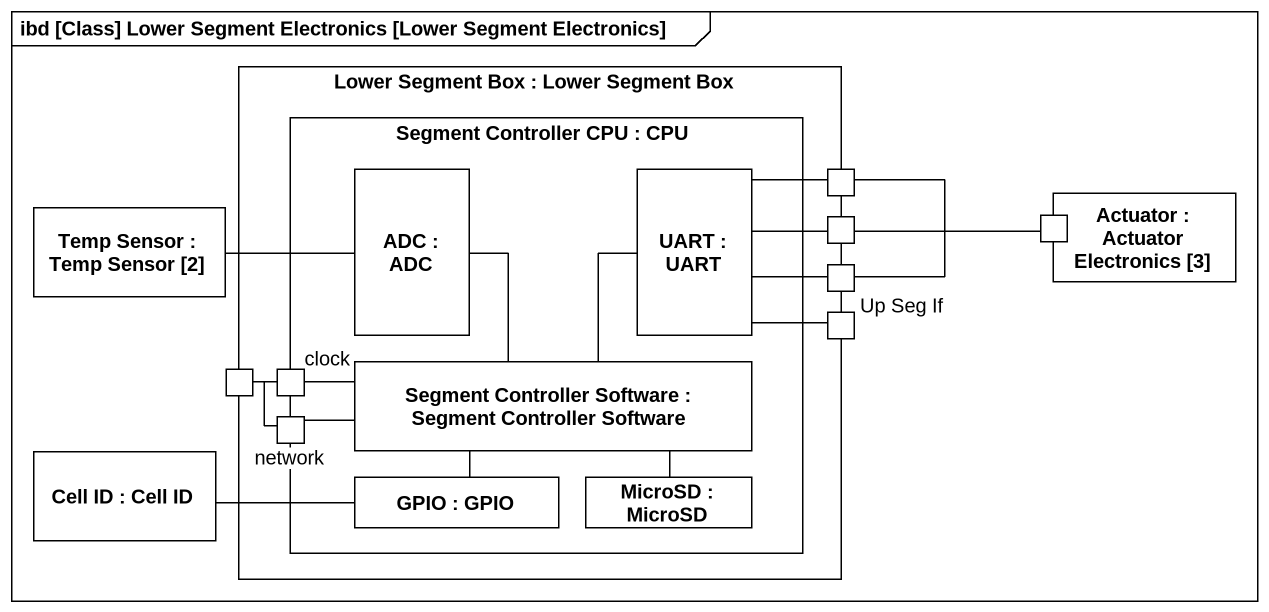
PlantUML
@startuml
mainframe ibd [Class] Lower Segment Electronics [Lower Segment Electronics]
rectangle "Lower Segment Box : Lower Segment Box" as Lower_Segment_Box {
  rectangle "Segment Controller CPU : CPU" as Segment_Controller_CPU {
    rectangle "ADC : ADC" as ADC
    rectangle "UART : UART" as UART
    port clock
    rectangle "Segment Controller Software : Segment Controller Software" as Segment_Controller_Software
    port "network" as network_
    rectangle "GPIO : GPIO" as GPIO
    rectangle "MicroSD : MicroSD" as MicroSD
  }
  port " " as port1
  port " " as port2
  port " " as port3
  port " " as port5
  port "Up Seg If" as Up_Seg_If
}
rectangle "Temp Sensor : Temp Sensor [2]" as Temp_Sensor
rectangle "Actuator : Actuator Electronics [3]" as Actuator {
  port " " as port4
}
rectangle "Cell ID : Cell ID" as Cell_ID
Temp_Sensor -right- ADC
ADC -- Segment_Controller_Software
UART -right- port1
UART -right- port2
UART -right- port3
UART -right- Up_Seg_If
port1 -right- port4
port2 -right- port4
port3 -right- port4
port5 -right- clock
port5 -- network_
clock -right- Segment_Controller_Software
Segment_Controller_Software -up- UART
Segment_Controller_Software -- GPIO
Cell_ID -right- GPIO
network_ -right- Segment_Controller_Software
MicroSD -up- Segment_Controller_Software
@enduml
